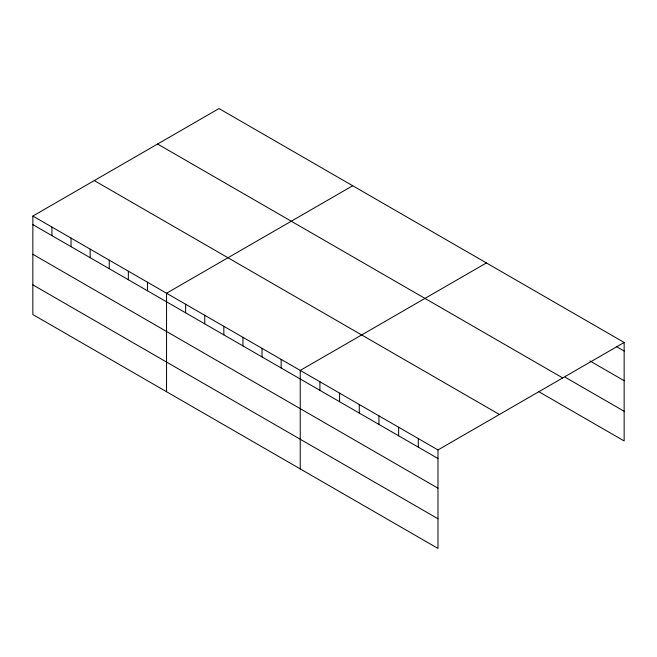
<?xml version="1.0" encoding="UTF-8"?>
<svg xmlns="http://www.w3.org/2000/svg" width="657" height="657" viewBox="0 0 657 657"><rect width="100%" height="100%" fill="white"/><g stroke="black" fill="none" stroke-linecap="round" stroke-linejoin="round"><path stroke-width="0.99" d="M437.981 488.192L437.981 449.946L32.85 216.046L32.85 314.539L437.981 548.439L437.981 488.192L32.85 254.292M538.592 391.564L624.15 440.954L624.15 342.461L219.019 108.561L32.85 216.046M352.71 185.75L166.541 293.227L166.541 391.728M486.402 262.94L300.241 370.417L300.241 468.909M437.981 449.946L624.15 342.461M616.447 346.584L624.15 351.035M589.929 360.948L624.15 380.707M565.119 377.2L624.15 411.282M157.581 144.031L562.712 377.931M94.288 180.576L499.419 414.477M32.85 224.612L437.981 458.512M32.85 284.859L437.981 518.767M418.304 438.58L418.304 447.154M398.627 427.222L398.627 435.796M378.949 415.865L378.949 424.43M359.272 404.498L359.272 413.072M339.595 393.141L339.595 401.714M319.918 381.783L319.918 390.348M281.139 359.387L281.139 367.961M262.036 348.366L262.036 356.932M242.942 337.337L242.942 345.911M223.84 326.307L223.84 334.881M204.746 315.286L204.746 323.852M185.644 304.257L185.644 312.831M147.447 282.206L147.447 290.772M128.345 271.177L128.345 279.751M109.243 260.147L109.243 268.721M90.149 249.126L90.149 257.692M71.046 238.097L71.046 246.671M51.952 227.067L51.952 235.641"/></g></svg>
